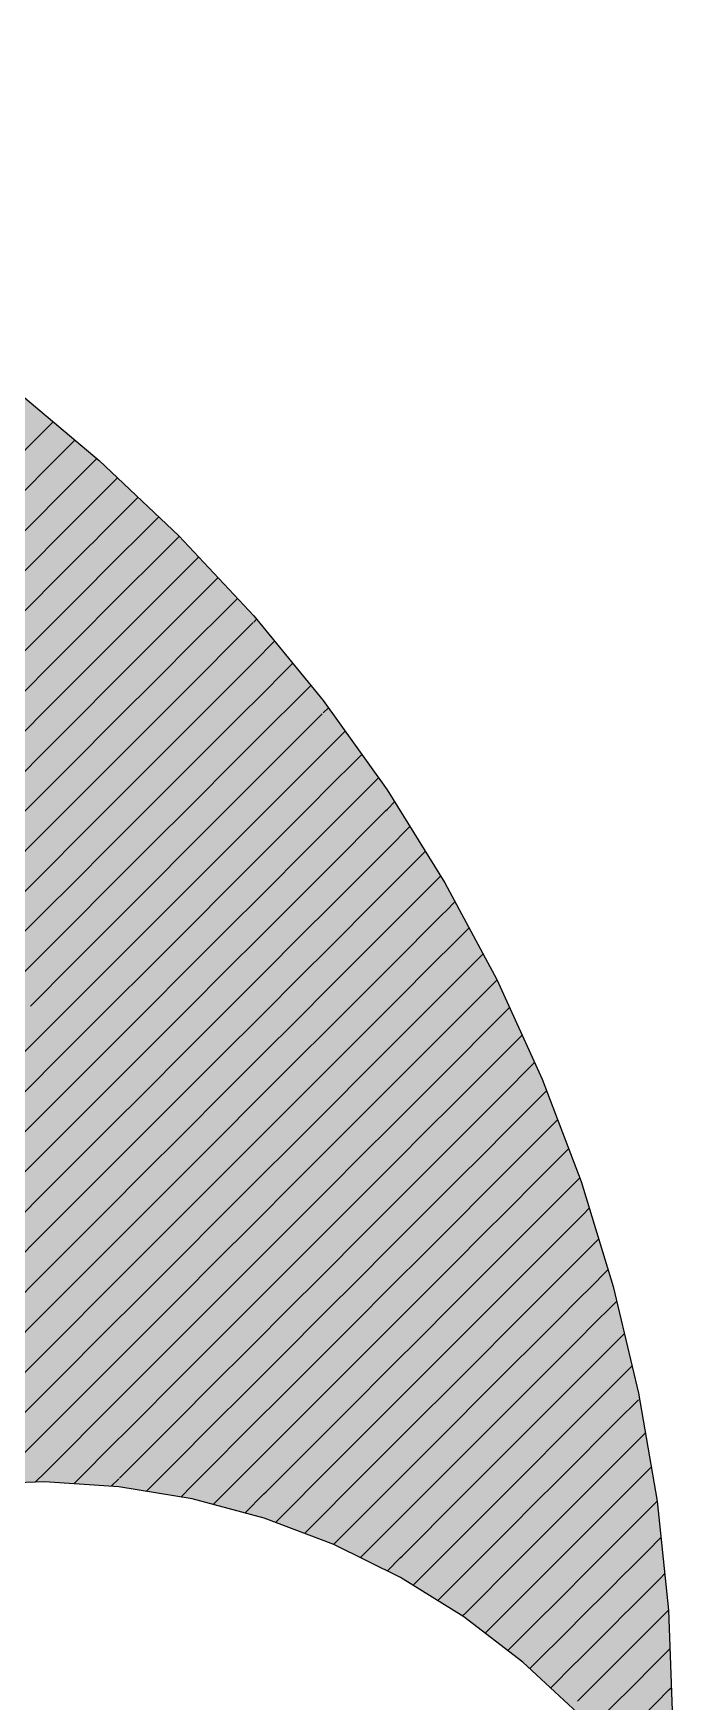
# Model space of a CAD drawing. Extents: x 0 to 13080, y 0 to 6750.
# Drawn here: x 12431.32 to 12439.79, y 1150.04 to 1172.11 of the extents above; entities that cross this region are included whole.
import ezdxf

# ---------------------------------------------------------------- set-up
doc = ezdxf.new("R2010")
doc.units = 0
doc.header["$MEASUREMENT"] = 0
doc.layers.add('MTH-CARIMBO-TXT1', color=1, linetype='CONTINUOUS')

msp = doc.modelspace()

# ---------------------------------------------------------------- linework, layer by layer
at = {"layer": 'MTH-CARIMBO-TXT1', "linetype": 'Continuous'}
for p, q in [((12430.313603, 1165.693896), (12431.586935, 1166.967228)), ((12430.320716, 1165.170679), (12431.874832, 1166.724795)), ((12430.327829, 1164.647462), (12432.16273, 1166.482363)), ((12432.202972, 1165.992275), (12432.437702, 1166.227005)), ((12430.334942, 1164.124245), (12432.125867, 1165.91517)), ((12432.125867, 1165.91517), (12432.167354, 1165.956657)), ((12432.167354, 1165.956657), (12432.202972, 1165.992275)), ((12432.213015, 1165.471988), (12432.711099, 1165.970072)), ((12432.223058, 1164.951701), (12432.984496, 1165.713138)), ((12432.137436, 1165.396409), (12432.213015, 1165.471988)), ((12430.342055, 1163.601028), (12432.049403, 1165.308375)), ((12432.049403, 1165.308375), (12432.137436, 1165.396409)), ((12432.233101, 1164.431414), (12433.25017, 1165.448483)), ((12433.258532, 1164.926515), (12433.513676, 1165.181658)), ((12431.972938, 1164.701581), (12432.107518, 1164.836161)), ((12432.107518, 1164.836161), (12432.223058, 1164.951701)), ((12432.243144, 1163.911127), (12433.214402, 1164.882384)), ((12433.214402, 1164.882384), (12433.258532, 1164.926515)), ((12433.265819, 1164.403472), (12433.769888, 1164.907541)), ((12430.349168, 1163.077811), (12431.972938, 1164.701581)), ((12433.273106, 1163.880428), (12434.026101, 1164.633423)), ((12432.0776, 1164.275913), (12432.233101, 1164.431414)), ((12433.178633, 1164.316286), (12433.265819, 1164.403472)), ((12431.896474, 1164.094786), (12432.0776, 1164.275913)), ((12432.253187, 1163.390839), (12433.178633, 1164.316286)), ((12433.280393, 1163.357385), (12434.235275, 1164.312267)), ((12434.242552, 1164.319544), (12434.27957, 1164.356562)), ((12430.356281, 1162.554594), (12431.896474, 1164.094786)), ((12434.248662, 1163.795324), (12434.518523, 1164.065185)), ((12431.820009, 1163.487992), (12432.047682, 1163.715665)), ((12432.047682, 1163.715665), (12432.243144, 1163.911127)), ((12432.26323, 1162.870552), (12433.142865, 1163.750187)), ((12433.142865, 1163.750187), (12433.273106, 1163.880428)), ((12433.28768, 1162.834342), (12434.19561, 1163.742272)), ((12434.19561, 1163.742272), (12434.248662, 1163.795324)), ((12434.254771, 1163.271103), (12434.757476, 1163.773808)), ((12430.363394, 1162.031377), (12431.820009, 1163.487992)), ((12434.260881, 1162.746883), (12434.99643, 1163.482432)), ((12432.017764, 1163.155417), (12432.253187, 1163.390839)), ((12433.107097, 1163.184089), (12433.280393, 1163.357385)), ((12434.155945, 1163.172277), (12434.254771, 1163.271103)), ((12431.743545, 1162.881198), (12432.017764, 1163.155417)), ((12432.273273, 1162.350265), (12433.107097, 1163.184089)), ((12433.294966, 1162.311298), (12434.155945, 1163.172277)), ((12434.26699, 1162.222662), (12435.148646, 1163.104318)), ((12435.163476, 1163.119148), (12435.229972, 1163.185644)), ((12430.370507, 1161.508159), (12431.743545, 1162.881198)), ((12431.987846, 1162.595169), (12432.26323, 1162.870552)), ((12433.071328, 1162.61799), (12433.28768, 1162.834342)), ((12435.170131, 1162.595473), (12435.451443, 1162.876785)), ((12431.667081, 1162.274403), (12431.987846, 1162.595169)), ((12432.283316, 1161.829978), (12433.071328, 1162.61799)), ((12433.302253, 1161.788255), (12434.116281, 1162.602283)), ((12434.116281, 1162.602283), (12434.260881, 1162.746883)), ((12435.10739, 1162.532731), (12435.170131, 1162.595473)), ((12434.2731, 1161.698442), (12435.10739, 1162.532731)), ((12435.176786, 1162.071798), (12435.672914, 1162.567926)), ((12430.37762, 1160.984942), (12431.667081, 1162.274403)), ((12431.957928, 1162.034921), (12432.273273, 1162.350265)), ((12433.03556, 1162.051892), (12433.294966, 1162.311298)), ((12434.076616, 1162.032288), (12434.26699, 1162.222662)), ((12435.183441, 1161.548123), (12435.894385, 1162.259067)), ((12431.590616, 1161.667609), (12431.957928, 1162.034921)), ((12432.293359, 1161.309691), (12433.03556, 1162.051892)), ((12433.30954, 1161.265212), (12434.076616, 1162.032288)), ((12434.279209, 1161.174221), (12435.066133, 1161.961145)), ((12435.066133, 1161.961145), (12435.176786, 1162.071798)), ((12436.011167, 1161.845519), (12436.107055, 1161.941407)), ((12431.92801, 1161.474672), (12432.283316, 1161.829978)), ((12432.999791, 1161.485793), (12433.302253, 1161.788255)), ((12435.190096, 1161.024447), (12435.986903, 1161.821255)), ((12435.986903, 1161.821255), (12436.011167, 1161.845519)), ((12430.384733, 1160.461725), (12431.590616, 1161.667609)), ((12434.036951, 1161.462293), (12434.2731, 1161.698442)), ((12435.024877, 1161.389559), (12435.183441, 1161.548123)), ((12436.020207, 1161.324229), (12436.310666, 1161.614688)), ((12431.514152, 1161.060814), (12431.92801, 1161.474672)), ((12431.898092, 1160.914424), (12432.293359, 1161.309691)), ((12432.303402, 1160.789404), (12432.999791, 1161.485793)), ((12433.316827, 1160.742168), (12434.036951, 1161.462293)), ((12434.285319, 1160.650001), (12435.024877, 1161.389559)), ((12435.946708, 1161.25073), (12436.020207, 1161.324229)), ((12436.029247, 1160.802938), (12436.514278, 1161.287969)), ((12430.391846, 1159.938508), (12431.514152, 1161.060814)), ((12432.964023, 1160.919695), (12433.30954, 1161.265212)), ((12433.997286, 1160.892298), (12434.279209, 1161.174221)), ((12435.19675, 1160.500772), (12435.946708, 1161.25073)), ((12431.437687, 1160.45402), (12431.898092, 1160.914424)), ((12432.313445, 1160.269117), (12432.964023, 1160.919695)), ((12433.324113, 1160.219125), (12433.997286, 1160.892298)), ((12434.983621, 1160.817972), (12435.190096, 1161.024447)), ((12436.038287, 1160.281648), (12436.717889, 1160.96125)), ((12431.868174, 1160.354176), (12432.303402, 1160.789404)), ((12432.928255, 1160.353596), (12433.316827, 1160.742168)), ((12433.957622, 1160.322303), (12434.285319, 1160.650001)), ((12434.291429, 1160.12578), (12434.983621, 1160.817972)), ((12435.203405, 1159.977097), (12435.906513, 1160.680205)), ((12435.906513, 1160.680205), (12436.029247, 1160.802938)), ((12436.783596, 1160.496628), (12436.908159, 1160.621191)), ((12430.398959, 1159.415291), (12431.437687, 1160.45402)), ((12434.942364, 1160.246386), (12435.19675, 1160.500772)), ((12436.047327, 1159.760358), (12436.747715, 1160.460746)), ((12436.747715, 1160.460746), (12436.783596, 1160.496628)), ((12431.361223, 1159.847225), (12431.868174, 1160.354176)), ((12431.838256, 1159.793928), (12432.313445, 1160.269117)), ((12432.323488, 1159.74883), (12432.928255, 1160.353596)), ((12432.892486, 1159.787498), (12433.324113, 1160.219125)), ((12433.3314, 1159.696082), (12433.957622, 1160.322303)), ((12434.297538, 1159.60156), (12434.942364, 1160.246386)), ((12435.866318, 1160.109679), (12436.038287, 1160.281648)), ((12436.796944, 1159.979645), (12437.093365, 1160.276066)), ((12433.917957, 1159.752308), (12434.291429, 1160.12578)), ((12434.901108, 1159.674799), (12435.203405, 1159.977097)), ((12435.21006, 1159.453421), (12435.866318, 1160.109679)), ((12436.711558, 1159.894259), (12436.796944, 1159.979645)), ((12430.406072, 1158.892074), (12431.361223, 1159.847225)), ((12431.284759, 1159.240431), (12431.838256, 1159.793928)), ((12431.808338, 1159.23368), (12432.323488, 1159.74883)), ((12432.333531, 1159.228542), (12432.892486, 1159.787498)), ((12433.338687, 1159.173039), (12433.917957, 1159.752308)), ((12435.826123, 1159.539154), (12436.047327, 1159.760358)), ((12436.056366, 1159.239068), (12436.711558, 1159.894259)), ((12436.810292, 1159.462663), (12437.27857, 1159.930941)), ((12432.856718, 1159.221399), (12433.3314, 1159.696082)), ((12433.878292, 1159.182314), (12434.297538, 1159.60156)), ((12434.303648, 1159.077339), (12434.901108, 1159.674799)), ((12435.216715, 1158.929746), (12435.826123, 1159.539154)), ((12436.82364, 1158.945681), (12437.45921, 1159.581251)), ((12434.859852, 1159.103213), (12435.21006, 1159.453421)), ((12436.065406, 1158.717777), (12436.675401, 1159.327772)), ((12436.675401, 1159.327772), (12436.810292, 1159.462663)), ((12431.208294, 1158.633636), (12431.808338, 1159.23368)), ((12431.77842, 1158.673432), (12432.333531, 1159.228542)), ((12432.343574, 1158.708255), (12432.856718, 1159.221399)), ((12432.820949, 1158.655301), (12433.338687, 1159.173039)), ((12433.345974, 1158.649995), (12433.878292, 1159.182314)), ((12433.838627, 1158.612319), (12434.303648, 1159.077339)), ((12434.309757, 1158.553119), (12434.859852, 1159.103213)), ((12435.785928, 1158.968629), (12436.056366, 1159.239068)), ((12437.430345, 1159.022056), (12437.479867, 1159.071578)), ((12437.479867, 1159.071578), (12437.629432, 1159.221143)), ((12434.818595, 1158.531626), (12435.216715, 1158.929746)), ((12435.22337, 1158.406071), (12435.785928, 1158.968629)), ((12436.639244, 1158.761285), (12436.82364, 1158.945681)), ((12436.836988, 1158.428699), (12437.430345, 1159.022056)), ((12437.499489, 1158.56087), (12437.795497, 1158.856878)), ((12431.13183, 1158.026842), (12431.77842, 1158.673432)), ((12431.748502, 1158.113184), (12432.343574, 1158.708255)), ((12432.353617, 1158.187968), (12432.820949, 1158.655301)), ((12432.785181, 1158.089202), (12433.345974, 1158.649995)), ((12435.745733, 1158.398104), (12436.065406, 1158.717777)), ((12436.074446, 1158.196487), (12436.639244, 1158.761285)), ((12433.353261, 1158.126952), (12433.838627, 1158.612319)), ((12433.798963, 1158.042324), (12434.309757, 1158.553119)), ((12434.315867, 1158.028898), (12434.818595, 1158.531626)), ((12434.777339, 1157.96004), (12435.22337, 1158.406071)), ((12436.603087, 1158.194798), (12436.836988, 1158.428699)), ((12436.850336, 1157.911717), (12437.401479, 1158.46286)), ((12437.401479, 1158.46286), (12437.499489, 1158.56087)), ((12437.519111, 1158.050162), (12437.961562, 1158.492612)), ((12431.718584, 1157.552936), (12432.353617, 1158.187968)), ((12435.230024, 1157.882396), (12435.745733, 1158.398104)), ((12435.705538, 1157.827579), (12436.074446, 1158.196487)), ((12436.083486, 1157.675197), (12436.603087, 1158.194798)), ((12431.055365, 1157.420047), (12431.748502, 1158.113184)), ((12432.36366, 1157.667681), (12432.785181, 1158.089202)), ((12432.749412, 1157.523104), (12433.353261, 1158.126952)), ((12433.360547, 1157.603909), (12433.798963, 1158.042324)), ((12433.759298, 1157.472329), (12434.315867, 1158.028898)), ((12437.372613, 1157.903664), (12437.519111, 1158.050162)), ((12437.538734, 1157.539454), (12438.054339, 1158.055059)), ((12438.054339, 1158.055059), (12438.072635, 1158.073356)), ((12438.072635, 1158.073356), (12438.119632, 1158.120352)), ((12434.321976, 1157.504678), (12434.777339, 1157.96004)), ((12434.736083, 1157.388454), (12435.230024, 1157.882396)), ((12435.236679, 1157.35872), (12435.705538, 1157.827579)), ((12436.56693, 1157.628311), (12436.850336, 1157.911717)), ((12436.863684, 1157.394735), (12437.372613, 1157.903664)), ((12430.978901, 1156.813253), (12431.718584, 1157.552936)), ((12431.688666, 1156.992688), (12432.36366, 1157.667681)), ((12432.373702, 1157.147394), (12432.749412, 1157.523104)), ((12432.713644, 1156.957005), (12433.360547, 1157.603909)), ((12435.665342, 1157.257053), (12436.083486, 1157.675197)), ((12436.092526, 1157.153907), (12436.56693, 1157.628311)), ((12437.343747, 1157.344468), (12437.538734, 1157.539454)), ((12438.03622, 1157.506611), (12438.100498, 1157.570889)), ((12438.100498, 1157.570889), (12438.265605, 1157.735995)), ((12433.367834, 1157.080865), (12433.759298, 1157.472329)), ((12433.719633, 1156.902334), (12434.321976, 1157.504678)), ((12434.328086, 1156.980457), (12434.736083, 1157.388454)), ((12434.694826, 1156.816867), (12435.236679, 1157.35872)), ((12436.530773, 1157.061824), (12436.863684, 1157.394735)), ((12436.877032, 1156.877753), (12437.343747, 1157.344468)), ((12437.558356, 1157.028746), (12438.03622, 1157.506611)), ((12438.128362, 1157.068422), (12438.411578, 1157.351638)), ((12431.658748, 1156.43244), (12432.373702, 1157.147394)), ((12432.677876, 1156.390907), (12433.367834, 1157.080865)), ((12435.243334, 1156.835045), (12435.665342, 1157.257053)), ((12435.625147, 1156.686528), (12436.092526, 1157.153907)), ((12430.902437, 1156.206458), (12431.688666, 1156.992688)), ((12432.383745, 1156.627107), (12432.713644, 1156.957005)), ((12433.375121, 1156.557822), (12433.719633, 1156.902334)), ((12433.679968, 1156.332339), (12434.328086, 1156.980457)), ((12436.101566, 1156.632617), (12436.530773, 1157.061824)), ((12436.494616, 1156.495337), (12436.877032, 1156.877753)), ((12437.314882, 1156.785272), (12437.558356, 1157.028746)), ((12437.577978, 1156.518039), (12438.018102, 1156.958163)), ((12438.018102, 1156.958163), (12438.128362, 1157.068422)), ((12438.156225, 1156.565955), (12438.557551, 1156.967281)), ((12434.334195, 1156.456236), (12434.694826, 1156.816867)), ((12434.65357, 1156.245281), (12435.243334, 1156.835045)), ((12435.249989, 1156.31137), (12435.625147, 1156.686528)), ((12436.89038, 1156.360771), (12437.314882, 1156.785272)), ((12430.825972, 1155.599664), (12431.658748, 1156.43244)), ((12431.62883, 1155.872191), (12432.383745, 1156.627107)), ((12432.642107, 1155.824808), (12433.375121, 1156.557822)), ((12433.640304, 1155.762345), (12434.334195, 1156.456236)), ((12435.584952, 1156.116003), (12436.101566, 1156.632617)), ((12436.110606, 1156.111326), (12436.494616, 1156.495337)), ((12437.286016, 1156.226076), (12437.577978, 1156.518039)), ((12437.999984, 1156.409714), (12438.156225, 1156.565955)), ((12438.184088, 1156.063488), (12438.573254, 1156.452654)), ((12438.573254, 1156.452654), (12438.60964, 1156.489041)), ((12438.60964, 1156.489041), (12438.684999, 1156.5644)), ((12432.393788, 1156.10682), (12432.677876, 1156.390907)), ((12433.382408, 1156.034779), (12433.679968, 1156.332339)), ((12434.340305, 1155.932016), (12434.65357, 1156.245281)), ((12434.612314, 1155.673694), (12435.249989, 1156.31137)), ((12436.458459, 1155.92885), (12436.89038, 1156.360771)), ((12436.903728, 1155.843788), (12437.286016, 1156.226076)), ((12437.5976, 1156.007331), (12437.999984, 1156.409714)), ((12431.598912, 1155.311943), (12432.393788, 1156.10682)), ((12432.606339, 1155.25871), (12433.382408, 1156.034779)), ((12435.256644, 1155.787694), (12435.584952, 1156.116003)), ((12435.544757, 1155.545478), (12436.110606, 1156.111326)), ((12437.25715, 1155.666881), (12437.5976, 1156.007331)), ((12437.981866, 1155.861266), (12438.184088, 1156.063488)), ((12438.569449, 1155.918519), (12438.647671, 1155.996741)), ((12438.647671, 1155.996741), (12438.809674, 1156.158744)), ((12430.749508, 1154.992869), (12431.62883, 1155.872191)), ((12432.403831, 1155.586533), (12432.642107, 1155.824808)), ((12433.389694, 1155.511735), (12433.640304, 1155.762345)), ((12433.600639, 1155.19235), (12434.340305, 1155.932016)), ((12434.571057, 1155.102108), (12435.256644, 1155.787694)), ((12436.119645, 1155.590036), (12436.458459, 1155.92885)), ((12436.422302, 1155.362363), (12436.903728, 1155.843788)), ((12437.617223, 1155.496623), (12437.981866, 1155.861266)), ((12438.211951, 1155.561022), (12438.569449, 1155.918519)), ((12431.568994, 1154.751695), (12432.403831, 1155.586533)), ((12434.346415, 1155.407795), (12434.612314, 1155.673694)), ((12435.263298, 1155.264019), (12435.544757, 1155.545478)), ((12435.504562, 1154.974952), (12436.119645, 1155.590036)), ((12436.917076, 1155.326806), (12437.25715, 1155.666881)), ((12437.963748, 1155.312818), (12438.211951, 1155.561022)), ((12438.685701, 1155.504441), (12438.934348, 1155.753088)), ((12430.673043, 1154.386075), (12431.598912, 1155.311943)), ((12432.57057, 1154.692611), (12433.389694, 1155.511735)), ((12433.560974, 1154.622355), (12434.346415, 1155.407795)), ((12436.128685, 1155.068746), (12436.422302, 1155.362363)), ((12436.386145, 1154.795876), (12436.917076, 1155.326806)), ((12437.228284, 1155.107685), (12437.617223, 1155.496623)), ((12437.636845, 1154.985915), (12437.963748, 1155.312818)), ((12438.239815, 1155.058555), (12438.565644, 1155.384384)), ((12438.565644, 1155.384384), (12438.685701, 1155.504441)), ((12439.009069, 1155.297479), (12439.048718, 1155.337128)), ((12432.413874, 1155.066245), (12432.606339, 1155.25871)), ((12433.396981, 1154.988692), (12433.600639, 1155.19235)), ((12434.352524, 1154.883575), (12434.571057, 1155.102108)), ((12434.529801, 1154.530522), (12435.263298, 1155.264019)), ((12436.930424, 1154.809824), (12437.228284, 1155.107685)), ((12438.723732, 1155.012142), (12439.009069, 1155.297479)), ((12431.539076, 1154.191447), (12432.413874, 1155.066245)), ((12432.534802, 1154.126513), (12433.396981, 1154.988692)), ((12433.521309, 1154.05236), (12434.352524, 1154.883575)), ((12435.269953, 1154.740344), (12435.504562, 1154.974952)), ((12435.464367, 1154.404427), (12436.128685, 1155.068746)), ((12437.199419, 1154.548489), (12437.636845, 1154.985915)), ((12437.945629, 1154.76437), (12438.239815, 1155.058555)), ((12438.561839, 1154.850249), (12438.723732, 1155.012142)), ((12439.023145, 1154.781225), (12439.150577, 1154.908657)), ((12430.596579, 1153.77928), (12431.568994, 1154.751695)), ((12432.423917, 1154.545958), (12432.57057, 1154.692611)), ((12434.488545, 1153.958935), (12435.269953, 1154.740344)), ((12436.137725, 1154.547456), (12436.386145, 1154.795876)), ((12436.349988, 1154.229389), (12436.930424, 1154.809824)), ((12437.656467, 1154.475208), (12437.945629, 1154.76437)), ((12438.267678, 1154.556088), (12438.561839, 1154.850249)), ((12438.761762, 1154.519842), (12439.023145, 1154.781225)), ((12431.509158, 1153.631199), (12432.423917, 1154.545958)), ((12432.499034, 1153.560414), (12433.404268, 1154.465649)), ((12433.404268, 1154.465649), (12433.560974, 1154.622355)), ((12434.358634, 1154.359354), (12434.529801, 1154.530522)), ((12435.424172, 1153.833902), (12436.137725, 1154.547456)), ((12436.943772, 1154.292842), (12437.199419, 1154.548489)), ((12437.170553, 1153.989293), (12437.656467, 1154.475208)), ((12437.927511, 1154.215921), (12438.267678, 1154.556088)), ((12438.558034, 1154.316114), (12438.761762, 1154.519842)), ((12439.037221, 1154.264971), (12439.252437, 1154.480187)), ((12433.481645, 1153.482365), (12434.358634, 1154.359354)), ((12434.447288, 1153.387349), (12435.276608, 1154.216669)), ((12435.276608, 1154.216669), (12435.464367, 1154.404427)), ((12436.146765, 1154.026165), (12436.349988, 1154.229389)), ((12436.313831, 1153.662901), (12436.943772, 1154.292842)), ((12437.67609, 1153.9645), (12437.927511, 1154.215921)), ((12438.295541, 1154.053621), (12438.558034, 1154.316114)), ((12438.799793, 1154.027542), (12439.037221, 1154.264971)), ((12430.520115, 1153.172486), (12431.539076, 1154.191447)), ((12431.47924, 1153.070951), (12432.43396, 1154.025671)), ((12432.43396, 1154.025671), (12432.534802, 1154.126513)), ((12433.411555, 1153.942606), (12433.521309, 1154.05236)), ((12435.383976, 1153.263377), (12436.146765, 1154.026165)), ((12436.95712, 1153.77586), (12437.170553, 1153.989293)), ((12437.909393, 1153.667473), (12438.295541, 1154.053621)), ((12438.55423, 1153.781979), (12438.799793, 1154.027542)), ((12439.051297, 1153.748717), (12439.335391, 1154.032811)), ((12432.463265, 1152.994316), (12433.411555, 1153.942606)), ((12433.44198, 1152.91237), (12434.364743, 1153.835134)), ((12434.364743, 1153.835134), (12434.488545, 1153.958935)), ((12435.283263, 1153.692993), (12435.424172, 1153.833902)), ((12436.277674, 1153.096414), (12436.95712, 1153.77586)), ((12437.141687, 1153.430097), (12437.67609, 1153.9645)), ((12438.323405, 1153.551155), (12438.55423, 1153.781979)), ((12430.800786, 1152.922827), (12431.509158, 1153.631199)), ((12432.444003, 1153.505384), (12432.499034, 1153.560414)), ((12434.406032, 1152.815762), (12435.283263, 1153.692993)), ((12436.155805, 1153.504875), (12436.313831, 1153.662901)), ((12437.695712, 1153.453792), (12437.909393, 1153.667473)), ((12437.891275, 1153.119025), (12438.323405, 1153.551155)), ((12438.837823, 1153.535243), (12439.051297, 1153.748717)), ((12439.379217, 1153.546307), (12439.427538, 1153.594627)), ((12431.858174, 1152.919554), (12432.444003, 1153.505384)), ((12432.81968, 1152.8204), (12433.418842, 1153.419562)), ((12433.418842, 1153.419562), (12433.481645, 1153.482365)), ((12434.370853, 1153.310913), (12434.447288, 1153.387349)), ((12435.343781, 1152.692852), (12436.155805, 1153.504875)), ((12436.970468, 1153.258878), (12437.141687, 1153.430097)), ((12437.112821, 1152.870901), (12437.695712, 1153.453792)), ((12438.550425, 1153.247844), (12438.837823, 1153.535243)), ((12439.065374, 1153.232463), (12439.317589, 1153.484678)), ((12439.317589, 1153.484678), (12439.379217, 1153.546307)), ((12433.705673, 1152.645733), (12434.370853, 1153.310913)), ((12434.529575, 1152.408975), (12435.289918, 1153.169318)), ((12435.289918, 1153.169318), (12435.383976, 1153.263377)), ((12436.241517, 1152.529927), (12436.970468, 1153.258878)), ((12437.715334, 1152.943084), (12437.891275, 1153.119025)), ((12438.351268, 1153.048688), (12438.550425, 1153.247844)), ((12438.875854, 1153.042943), (12439.065374, 1153.232463)), ((12439.414634, 1153.051394), (12439.504683, 1153.141443)), ((12431.349062, 1152.940773), (12431.47924, 1153.070951)), ((12432.355905, 1152.886956), (12432.454046, 1152.985097)), ((12433.2749, 1152.74529), (12433.426128, 1152.896519)), ((12433.426128, 1152.896519), (12433.44198, 1152.91237)), ((12435.303586, 1152.122326), (12436.164845, 1152.983585)), ((12436.164845, 1152.983585), (12436.277674, 1153.096414)), ((12437.083956, 1152.311705), (12437.715334, 1152.943084)), ((12437.873157, 1152.570576), (12438.351268, 1153.048688)), ((12438.54662, 1152.71371), (12438.875854, 1153.042943)), ((12439.07945, 1152.71621), (12439.299787, 1152.936546)), ((12439.299787, 1152.936546), (12439.414634, 1153.051394)), ((12434.123985, 1152.533716), (12434.376962, 1152.786693)), ((12434.376962, 1152.786693), (12434.406032, 1152.815762)), ((12435.296572, 1152.645643), (12435.343781, 1152.692852)), ((12436.20536, 1151.96344), (12436.983816, 1152.741896)), ((12436.983816, 1152.741896), (12437.112821, 1152.870901)), ((12438.379131, 1152.546221), (12438.54662, 1152.71371)), ((12438.913884, 1152.550644), (12439.07945, 1152.71621)), ((12439.450052, 1152.556482), (12439.581829, 1152.688259)), ((12434.914951, 1152.264021), (12435.296572, 1152.645643)), ((12435.65581, 1151.94422), (12436.173885, 1152.462295)), ((12436.173885, 1152.462295), (12436.241517, 1152.529927)), ((12437.734957, 1152.432376), (12437.873157, 1152.570576)), ((12437.855038, 1152.022128), (12438.379131, 1152.546221)), ((12438.542815, 1152.179575), (12438.913884, 1152.550644)), ((12439.281984, 1152.388414), (12439.450052, 1152.556482)), ((12436.352128, 1151.579878), (12436.997164, 1152.224914)), ((12436.997164, 1152.224914), (12437.083956, 1152.311705)), ((12437.05509, 1151.75251), (12437.734957, 1152.432376)), ((12439.093526, 1152.199956), (12439.281984, 1152.388414)), ((12437.754579, 1151.921669), (12437.855038, 1152.022128)), ((12437.83692, 1151.47368), (12438.406995, 1152.043754)), ((12438.406995, 1152.043754), (12438.542815, 1152.179575)), ((12438.53901, 1151.64544), (12438.951914, 1152.058344)), ((12438.951914, 1152.058344), (12439.093526, 1152.199956)), ((12439.264182, 1151.840282), (12439.48547, 1152.061569)), ((12439.48547, 1152.061569), (12439.601625, 1152.177725)), ((12439.601625, 1152.177725), (12439.631809, 1152.207909)), ((12436.011063, 1151.769143), (12436.182924, 1151.941004)), ((12436.182924, 1151.941004), (12436.20536, 1151.96344)), ((12437.026224, 1151.193314), (12437.754579, 1151.921669)), ((12439.107602, 1151.683702), (12439.264182, 1151.840282)), ((12436.679208, 1151.376628), (12437.010512, 1151.707932)), ((12437.010512, 1151.707932), (12437.05509, 1151.75251)), ((12438.434858, 1151.541287), (12438.53901, 1151.64544)), ((12438.535205, 1151.111305), (12438.989945, 1151.566044)), ((12438.989945, 1151.566044), (12439.107602, 1151.683702)), ((12439.24638, 1151.292149), (12439.520887, 1151.566657)), ((12439.520887, 1151.566657), (12439.621567, 1151.667336)), ((12439.621567, 1151.667336), (12439.681858, 1151.727627)), ((12437.307968, 1150.944728), (12437.774201, 1151.410961)), ((12437.774201, 1151.410961), (12437.83692, 1151.47368)), ((12437.818802, 1150.925232), (12438.434858, 1151.541287)), ((12437.006288, 1151.173378), (12437.02386, 1151.190949)), ((12439.027975, 1151.073745), (12439.121679, 1151.167448)), ((12439.121679, 1151.167448), (12439.24638, 1151.292149)), ((12439.556305, 1151.071744), (12439.641508, 1151.156947)), ((12439.641508, 1151.156947), (12439.731975, 1151.247414)), ((12437.608141, 1150.71457), (12437.793823, 1150.900253)), ((12437.793823, 1150.900253), (12437.818802, 1150.925232)), ((12437.899449, 1150.475548), (12438.462721, 1151.038821)), ((12438.462721, 1151.038821), (12438.535205, 1151.111305)), ((12438.5314, 1150.57717), (12439.027975, 1151.073745)), ((12439.228578, 1150.744017), (12439.556305, 1151.071744)), ((12439.135755, 1150.651194), (12439.228578, 1150.744017)), ((12439.661449, 1150.646558), (12439.735483, 1150.720592)), ((12439.735483, 1150.720592), (12439.751892, 1150.737001)), ((12438.173405, 1150.219174), (12438.490585, 1150.536354)), ((12438.490585, 1150.536354), (12438.5314, 1150.57717)), ((12438.527596, 1150.043035), (12439.066006, 1150.581445)), ((12439.066006, 1150.581445), (12439.135755, 1150.651194)), ((12439.210775, 1150.195885), (12439.591722, 1150.576832)), ((12439.591722, 1150.576832), (12439.661449, 1150.646558)), ((12438.702795, 1149.687904), (12439.104036, 1150.089145)), ((12439.104036, 1150.089145), (12439.149831, 1150.13494)), ((12439.149831, 1150.13494), (12439.210775, 1150.195885)), ((12439.192973, 1149.647752), (12439.62714, 1150.081919)), ((12439.62714, 1150.081919), (12439.68139, 1150.136169)), ((12439.68139, 1150.136169), (12439.738992, 1150.193771)), ((12439.738992, 1150.193771), (12439.771833, 1150.226612))]:
    msp.add_line(p, q, dxfattribs=at)
for points in [[(12416.146258, 1172.028978), (12418.645513, 1172.107456), (12421.13577, 1171.881501), (12423.580084, 1171.354466), (12425.94219, 1170.534168), (12428.187046, 1169.432779), (12430.281346, 1168.066638), (12432.194021, 1166.456013), (12433.251064, 1165.462622), (12434.241581, 1164.402885), (12435.161417, 1163.281249), (12436.006712, 1162.102418), (12436.773922, 1160.871339), (12437.459826, 1159.593176), (12438.061548, 1158.273291), (12438.576563, 1156.917221), (12439.002711, 1155.530655), (12439.338204, 1154.119411), (12439.581634, 1152.689408), (12439.73198, 1151.246646), (12439.788611, 1149.797178)], [(12438.526496, 1149.888744), (12437.806811, 1150.562241), (12437.024607, 1151.161994), (12436.187412, 1151.682234), (12435.303278, 1152.117956), (12434.380712, 1152.464968), (12433.428588, 1152.719932), (12432.456067, 1152.880395), (12431.472504, 1152.944814), (12430.487361, 1152.912568), (12429.510116, 1152.783967), (12428.55017, 1152.56025), (12427.616758, 1152.243568), (12425.945071, 1151.303445), (12424.313269, 1150.29568), (12422.724088, 1149.221961)]]:
    msp.add_lwpolyline(points, dxfattribs=at)
for points in [[(12430.281346, 1168.066638), (12432.194021, 1166.456013), (12430.487361, 1152.912568)], [(12432.194021, 1166.456013), (12431.472504, 1152.944814), (12430.487361, 1152.912568)], [(12431.472504, 1152.944814), (12432.194021, 1166.456013), (12432.456067, 1152.880395)], [(12432.194021, 1166.456013), (12433.251064, 1165.462622), (12432.456067, 1152.880395)], [(12432.456067, 1152.880395), (12433.251064, 1165.462622), (12433.428588, 1152.719932)], [(12433.251064, 1165.462622), (12434.241581, 1164.402885), (12433.428588, 1152.719932)], [(12433.428588, 1152.719932), (12434.241581, 1164.402885), (12434.380712, 1152.464968)], [(12434.241581, 1164.402885), (12435.161417, 1163.281249), (12434.380712, 1152.464968)], [(12434.380712, 1152.464968), (12435.161417, 1163.281249), (12435.303278, 1152.117956)], [(12435.161417, 1163.281249), (12436.006712, 1162.102418), (12435.303278, 1152.117956)], [(12435.303278, 1152.117956), (12436.006712, 1162.102418), (12436.187412, 1151.682234)], [(12436.006712, 1162.102418), (12436.773922, 1160.871339), (12436.187412, 1151.682234)], [(12436.187412, 1151.682234), (12436.773922, 1160.871339), (12437.024607, 1151.161994)], [(12436.773922, 1160.871339), (12437.459826, 1159.593176), (12437.024607, 1151.161994)], [(12437.024607, 1151.161994), (12437.459826, 1159.593176), (12437.806811, 1150.562241)], [(12437.459826, 1159.593176), (12438.061548, 1158.273291), (12437.806811, 1150.562241)], [(12437.806811, 1150.562241), (12438.061548, 1158.273291), (12438.526496, 1149.888744)], [(12438.061548, 1158.273291), (12438.576563, 1156.917221), (12438.526496, 1149.888744)], [(12438.526496, 1149.888744), (12438.576563, 1156.917221), (12439.176742, 1149.147982)], [(12438.576563, 1156.917221), (12439.002711, 1155.530655), (12439.176742, 1149.147982)], [(12439.176742, 1149.147982), (12439.002711, 1155.530655), (12439.338204, 1154.119411)], [(12439.751291, 1148.347083), (12439.176742, 1149.147982), (12439.338204, 1154.119411)], [(12439.751291, 1148.347083), (12439.338204, 1154.119411), (12439.581634, 1152.689408)], [(12439.751291, 1148.347083), (12439.581634, 1152.689408), (12439.73198, 1151.246646)], [(12439.751291, 1148.347083), (12439.73198, 1151.246646), (12439.788611, 1149.797178)]]:
    msp.add_solid(points, dxfattribs=at)

doc.saveas('drawing.dxf')
